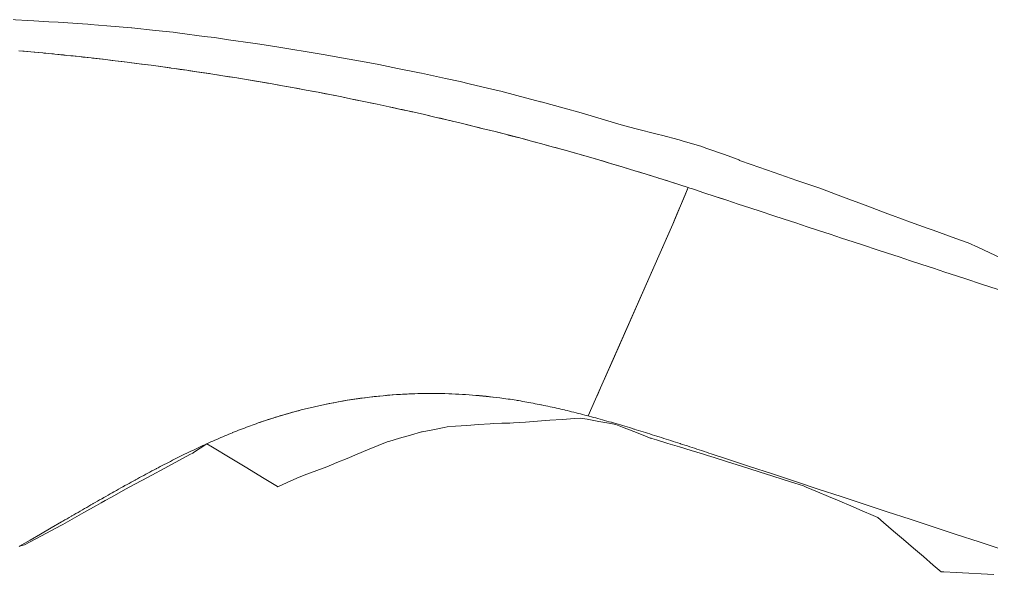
# Model space of a CAD drawing. Header units: inches. Extents: x 704148 to 723432, y 7075344 to 7101810.
# Drawn here: x 711784.7 to 711905.3, y 7095212.5 to 7095281.5 of the extents above; entities that cross this region are included whole.
import ezdxf

# ---------------------------------------------------------------- set-up
doc = ezdxf.new("R2010")
doc.units = ezdxf.units.IN
doc.header["$MEASUREMENT"] = 0
doc.layers.add('gisdb.gisadmin', color=7, linetype='Continuous', lineweight=9, true_color=0xccf5fc)

msp = doc.modelspace()

# ---------------------------------------------------------------- linework, layer by layer
at = {"layer": 'gisdb.gisadmin'}
for points in [[(711783.4133, 7095281.4509), (711786.4395, 7095281.2793), (711788.2987, 7095281.1739), (711789.4683, 7095281.0981), (711792.4959, 7095280.9015), (711793.1365, 7095280.8599), (711793.4487, 7095280.8365), (711795.5227, 7095280.6701), (711798.5493, 7095280.4271), (711798.5959, 7095280.4233), (711801.5661, 7095280.0919), (711803.7269, 7095279.8507), (711804.5819, 7095279.7403), (711807.5925, 7095279.3517), (711808.8483, 7095279.1895), (711810.6017, 7095278.9381), (711813.6067, 7095278.5073), (711813.9611, 7095278.4565), (711816.6089, 7095278.0375), (711819.0637, 7095277.6489), (711819.6071, 7095277.5569), (711822.6037, 7095277.0493), (711824.1587, 7095276.7859), (711825.5945, 7095276.5185), (711828.5827, 7095275.9615), (711829.2397, 7095275.8391), (711831.5641, 7095275.3741), (711834.3087, 7095274.8249), (711834.5443, 7095274.7737), (711837.5151, 7095274.1291), (711839.3615, 7095273.7283), (711840.4813, 7095273.4647), (711843.4413, 7095272.7679), (711844.3949, 7095272.5435), (711846.3863, 7095272.0157), (711849.3261, 7095271.2367), (711849.3933, 7095271.2189), (711852.2599, 7095270.4443), (711854.3849, 7095269.8699), (711855.1889, 7095269.6245), (711858.0953, 7095268.7369), (711859.3305, 7095268.3597), (711861.0281, 7095267.9283), (711863.9775, 7095267.1787), (711864.3481, 7095267.0845), (711866.5195, 7095266.5071), (711866.9187, 7095266.3871), (711869.3259, 7095265.6639), (711869.8213, 7095265.4883), (711872.1469, 7095264.6649), (711874.0653, 7095263.9673), (711873.9145, 7095263.9793), (711874.0203, 7095263.9397), (711875.4707, 7095263.4305), (711878.3019, 7095262.4365), (711881.1331, 7095261.4425), (711881.2349, 7095261.4067), (711883.6237, 7095260.6369), (711883.9819, 7095260.5023), (711886.7931, 7095259.4471), (711889.6039, 7095258.3919), (711892.4151, 7095257.3367), (711892.9853, 7095257.1225), (711892.9937, 7095257.1195), (711895.2331, 7095256.3031), (711897.2835, 7095255.5557), (711898.0539, 7095255.2775), (711900.8769, 7095254.2583), (711902.3989, 7095253.7089), (711903.6643, 7095253.1317), (711906.4105, 7095251.8795)], [(711906.6321, 7095247.7545), (711905.2073, 7095248.2233), (711903.7825, 7095248.6923), (711902.3577, 7095249.1611), (711900.9329, 7095249.6299), (711899.5081, 7095250.0989), (711898.0831, 7095250.5677), (711896.6583, 7095251.0367), (711895.2335, 7095251.5055), (711893.8087, 7095251.9743), (711892.3839, 7095252.4433), (711890.9591, 7095252.9121), (711889.5341, 7095253.3809), (711888.1093, 7095253.8499), (711886.6845, 7095254.3187), (711885.2597, 7095254.7875), (711883.8349, 7095255.2565), (711882.4101, 7095255.7253), (711880.9851, 7095256.1943), (711879.5603, 7095256.6631), (711878.1355, 7095257.1319), (711876.7107, 7095257.6009), (711875.2859, 7095258.0697), (711873.8611, 7095258.5385), (711872.4361, 7095259.0075), (711871.8172, 7095259.2111), (711871.6044, 7095259.2811), (711871.0113, 7095259.4763), (711869.5865, 7095259.9451), (711868.5571, 7095260.2839), (711868.1615, 7095260.4135), (711867.8607, 7095260.5119), (711867.6314, 7095260.5869), (711867.4064, 7095260.6602), (711866.7351, 7095260.8777), (711866.2545, 7095261.0329), (711865.3071, 7095261.3367), (711865.1014, 7095261.4023), (711863.9473, 7095261.7678), (711863.8771, 7095261.7899), (711862.7918, 7095262.1292), (711862.4453, 7095262.2369), (711861.6352, 7095262.487), (711861.0117, 7095262.6783), (711860.4774, 7095262.8412), (711859.5765, 7095263.1141), (711859.3186, 7095263.1917), (711858.1586, 7095263.5387), (711858.1395, 7095263.5443), (711856.9974, 7095263.8813), (711856.7007, 7095263.9681), (711855.8352, 7095264.2202), (711855.2601, 7095264.3865), (711854.6719, 7095264.5556), (711853.8179, 7095264.7993), (711853.5075, 7095264.8874), (711852.3743, 7095265.2065), (711852.3421, 7095265.2155), (711851.1755, 7095265.5393), (711850.9289, 7095265.6073), (711850.0079, 7095265.8595), (711849.4819, 7095266.0025), (711848.8393, 7095266.176), (711848.0333, 7095266.3919), (711847.6697, 7095266.4887), (711846.5833, 7095266.7759), (711846.4992, 7095266.7979), (711845.3275, 7095267.103), (711845.1317, 7095267.1537), (711844.1548, 7095267.4041), (711843.6785, 7095267.5253), (711842.9813, 7095267.7016), (711842.2239, 7095267.8915), (711841.8067, 7095267.9954), (711840.7679, 7095268.2521), (711840.6314, 7095268.2856), (711839.455, 7095268.5717), (711839.3103, 7095268.6067), (711838.7585, 7095268.7388), (711838.3644, 7095268.8329), (711838.1006, 7095268.896), (711837.8513, 7095268.9551), (711836.9154, 7095269.1754), (711836.3909, 7095269.2977), (711835.7293, 7095269.4511), (711834.9293, 7095269.6349), (711834.5423, 7095269.7231), (711833.4665, 7095269.9663), (711833.3546, 7095269.9912), (711832.1659, 7095270.2552), (711832.0021, 7095270.2911), (711830.9762, 7095270.5152), (711830.5365, 7095270.6103), (711829.7858, 7095270.7715), (711829.0695, 7095270.9239), (711828.5945, 7095271.024), (711827.6015, 7095271.2317), (711827.4026, 7095271.2728), (711826.2097, 7095271.5176), (711826.1321, 7095271.5333), (711825.016, 7095271.7581), (711824.6615, 7095271.8287), (711823.8216, 7095271.9949), (711823.1897, 7095272.1187), (711822.6264, 7095272.228), (711821.7169, 7095272.4029), (711821.4305, 7095272.4574), (711820.2429, 7095272.6811), (711820.2338, 7095272.6828), (711819.0364, 7095272.9039), (711818.7679, 7095272.9529), (711817.8382, 7095273.1211), (711817.2917, 7095273.2189), (711816.6394, 7095273.3347), (711815.8143, 7095273.4795), (711815.44, 7095273.5445), (711814.3361, 7095273.7341), (711814.2398, 7095273.7504), (711813.0389, 7095273.9522), (711812.8569, 7095273.9823), (711811.8373, 7095274.1499), (711811.3765, 7095274.2247), (711810.6352, 7095274.3438), (711809.8953, 7095274.4613), (711809.4324, 7095274.534), (711808.4131, 7095274.6921), (711808.2291, 7095274.7203), (711807.0251, 7095274.9026), (711806.9301, 7095274.9167), (711805.8205, 7095275.0807), (711805.4461, 7095275.1353), (711804.6153, 7095275.2551), (711803.9613, 7095275.3481), (711803.4719, 7095275.4172), (711803.4097, 7095275.4259), (711802.4757, 7095275.5551), (711802.2034, 7095275.5923), (711800.9967, 7095275.7552), (711800.9891, 7095275.7561), (711799.7893, 7095275.9136), (711799.5019, 7095275.9507), (711798.5815, 7095276.0682), (711798.0137, 7095276.1395), (711797.3731, 7095276.219), (711796.5251, 7095276.3225), (711796.1644, 7095276.366), (711795.0355, 7095276.4999), (711794.9551, 7095276.5092), (711793.7454, 7095276.6482), (711793.5453, 7095276.6707), (711792.5352, 7095276.783), (711792.0543, 7095276.8355), (711791.3246, 7095276.9141), (711790.5629, 7095276.9947), (711790.1135, 7095277.0414), (711789.0707, 7095277.1479), (711788.9021, 7095277.1648), (711787.6903, 7095277.2842), (711787.5779, 7095277.2951), (711786.478, 7095277.3993), (711786.0845, 7095277.4359), (711785.2654, 7095277.5106), (711784.5907, 7095277.5709)], [(711906.5913, 7095215.6589), (711903.7417, 7095216.5967), (711900.8921, 7095217.5345), (711898.0423, 7095218.4723), (711895.1927, 7095219.4099), (711892.3431, 7095220.3477), (711889.4933, 7095221.2855), (711886.6437, 7095222.2231), (711883.7939, 7095223.1609), (711880.9443, 7095224.0987), (711878.0947, 7095225.0365), (711875.2449, 7095225.9741), (711872.3953, 7095226.9119), (711870.5125, 7095227.5315), (711870.2131, 7095227.6301), (711869.9139, 7095227.7285), (711869.6155, 7095227.8267), (711869.5455, 7095227.8493), (711869.3175, 7095227.9247), (711869.0201, 7095228.0223), (711868.7235, 7095228.1197), (711868.4273, 7095228.2169), (711868.1315, 7095228.3139), (711867.8365, 7095228.4105), (711867.5419, 7095228.5067), (711867.2481, 7095228.6027), (711866.9545, 7095228.6985), (711866.6943, 7095228.7823), (711866.6617, 7095228.7937), (711866.3693, 7095228.8887), (711866.0775, 7095228.9833), (711865.7863, 7095229.0775), (711865.4955, 7095229.1713), (711865.2053, 7095229.2649), (711864.9157, 7095229.3579), (711864.6265, 7095229.4505), (711864.3379, 7095229.5427), (711864.0497, 7095229.6345), (711863.8383, 7095229.7007), (711863.7621, 7095229.7259), (711863.4751, 7095229.8167), (711863.1885, 7095229.9071), (711862.9023, 7095229.9969), (711862.6167, 7095230.0863), (711862.3315, 7095230.1751), (711862.0469, 7095230.2635), (711861.7629, 7095230.3513), (711861.4791, 7095230.4387), (711861.1961, 7095230.5255), (711860.9739, 7095230.5925), (711860.9133, 7095230.6117), (711860.6311, 7095230.6973), (711860.3495, 7095230.7823), (711860.0681, 7095230.8667), (711859.7873, 7095230.9507), (711859.5071, 7095231.0339), (711859.2273, 7095231.1165), (711858.9479, 7095231.1985), (711858.6689, 7095231.2799), (711858.3905, 7095231.3605), (711858.1125, 7095231.4407), (711858.0975, 7095231.4441), (711857.8349, 7095231.5201), (711857.5577, 7095231.5987), (711857.2811, 7095231.6767), (711857.0049, 7095231.7541), (711856.7293, 7095231.8307), (711856.4539, 7095231.9067), (711856.1791, 7095231.9817), (711855.9047, 7095232.0563), (711855.6307, 7095232.1299), (711855.3573, 7095232.2029), (711855.2349, 7095232.2353), (711856.1619, 7095234.3336), (711865.7487, 7095256.0347), (711867.6315, 7095260.5871), (711867.8607, 7095260.5119), (711868.1615, 7095260.4135), (711868.5571, 7095260.2839), (711869.5865, 7095259.9451), (711871.0113, 7095259.4763), (711872.4361, 7095259.0075), (711873.8611, 7095258.5385), (711875.2859, 7095258.0697), (711876.7107, 7095257.6009), (711878.1355, 7095257.1319), (711879.5603, 7095256.6631), (711880.9851, 7095256.1943), (711882.4101, 7095255.7253), (711883.8349, 7095255.2565), (711885.2597, 7095254.7875), (711886.6845, 7095254.3187), (711888.1093, 7095253.8499), (711889.5341, 7095253.3809), (711890.9591, 7095252.9121), (711892.3839, 7095252.4433), (711893.8087, 7095251.9743), (711895.2335, 7095251.5055), (711896.6583, 7095251.0367), (711898.0831, 7095250.5677), (711899.5081, 7095250.0989), (711900.9329, 7095249.6299), (711902.3577, 7095249.1611), (711903.7825, 7095248.6923), (711905.2073, 7095248.2233), (711906.6321, 7095247.7545)], [(711905.5661, 7095212.5435), (711904.0133, 7095212.6233), (711902.4605, 7095212.7031), (711900.9075, 7095212.7831), (711899.3547, 7095212.8629), (711899.0439, 7095212.8789), (711898.0587, 7095213.7231), (711896.8269, 7095214.7785), (711895.5951, 7095215.8337), (711894.3631, 7095216.8893), (711893.1313, 7095217.9445), (711891.8995, 7095218.9999), (711891.1801, 7095219.6163), (711890.6055, 7095219.8661), (711889.2239, 7095220.4669), (711887.8425, 7095221.0675), (711886.4609, 7095221.6681), (711886.1733, 7095221.7933), (711885.0731, 7095222.2495), (711883.6837, 7095222.8257), (711882.2941, 7095223.4021), (711881.9457, 7095223.5465), (711881.9373, 7095223.5491), (711880.8741, 7095223.8855), (711879.4439, 7095224.3379), (711878.0137, 7095224.7903), (711876.5835, 7095225.2427), (711875.1531, 7095225.6953), (711873.7229, 7095226.1477), (711872.4109, 7095226.5627), (711872.2929, 7095226.6007), (711870.8651, 7095227.0605), (711870.0231, 7095227.3317), (711869.4345, 7095227.5111), (711867.9997, 7095227.9485), (711866.5653, 7095228.3857), (711865.1317, 7095228.8227), (711863.6985, 7095229.2595), (711863.1449, 7095229.4283), (711863.0473, 7095229.4549), (711863.0353, 7095229.4581), (711863.0323, 7095229.4591), (711862.9857, 7095229.4717), (711862.9375, 7095229.4847), (711862.2807, 7095229.7437), (711860.8833, 7095230.2947), (711859.4847, 7095230.8461), (711858.6777, 7095231.1643), (711858.0499, 7095231.2781), (711856.5693, 7095231.5459), (711855.0921, 7095231.8131), (711854.2317, 7095231.9689), (711853.5787, 7095231.9209), (711852.0211, 7095231.8065), (711850.4789, 7095231.6931), (711848.9539, 7095231.5811), (711847.4469, 7095231.4703), (711845.9589, 7095231.3609), (711845.5211, 7095231.3287), (711844.5013, 7095231.3195), (711843.5405, 7095231.3109), (711843.0543, 7095231.2741), (711841.6149, 7095231.1655), (711840.1881, 7095231.0577), (711838.7669, 7095230.9505), (711837.7483, 7095230.8735), (711837.3569, 7095230.7967), (711835.9509, 7095230.5207), (711834.6351, 7095230.2621), (711834.5621, 7095230.2413), (711833.1909, 7095229.8471), (711831.8285, 7095229.4557), (711830.4861, 7095229.0699), (711830.2991, 7095229.0161), (711829.1653, 7095228.5465), (711827.8691, 7095228.0097), (711826.5897, 7095227.4797), (711825.3165, 7095226.9525), (711824.0637, 7095226.4337), (711823.3695, 7095226.1461), (711822.8105, 7095225.9341), (711821.5851, 7095225.4693), (711821.5669, 7095225.4625), (711820.3271, 7095225.0055), (711820.0051, 7095224.8869), (711819.1015, 7095224.4893), (711817.8925, 7095223.9571), (711816.7241, 7095223.4429), (711816.6699, 7095223.4757), (711814.8327, 7095224.5873), (711812.8751, 7095225.7719), (711810.8025, 7095227.0261), (711808.6191, 7095228.3473), (711807.9103, 7095228.7763), (711808.1585, 7095228.8885), (711808.3407, 7095228.9693), (711808.4067, 7095228.9999), (711808.6543, 7095229.1101), (711808.9019, 7095229.2195), (711809.1491, 7095229.3277), (711809.3963, 7095229.4351), (711809.6431, 7095229.5413), (711809.8897, 7095229.6467), (711810.1359, 7095229.7509), (711810.3821, 7095229.8541), (711810.6279, 7095229.9563), (711810.8735, 7095230.0573), (711811.0991, 7095230.1485), (711811.1189, 7095230.1573), (711811.3641, 7095230.2563), (711811.6089, 7095230.3543), (711811.8537, 7095230.4511), (711812.0981, 7095230.5469), (711812.3423, 7095230.6415), (711812.5863, 7095230.7349), (711812.8299, 7095230.8273), (711813.0733, 7095230.9185), (711813.3165, 7095231.0087), (711813.5595, 7095231.0977), (711813.8023, 7095231.1855), (711813.9007, 7095231.2203), (711814.0447, 7095231.2723), (711814.3003, 7095231.3625), (711816.7477, 7095232.1655), (711819.6347, 7095232.9803), (711822.5567, 7095233.6589), (711825.0802, 7095234.1338), (711826.0005, 7095234.2811), (711828.0883, 7095234.5652), (711828.9755, 7095234.6654), (711831.4661, 7095234.8799), (711831.9651, 7095234.9122), (711834.4629, 7095235.0129), (711837.4625, 7095235.0049), (711837.9492, 7095234.9913), (711840.4587, 7095234.8591), (711844.2555, 7095234.4769), (711844.5245, 7095234.4411), (711844.7795, 7095234.4061), (711845.0349, 7095234.3701), (711845.2911, 7095234.3331), (711845.5475, 7095234.2949), (711845.8047, 7095234.2557), (711846.0621, 7095234.2153), (711846.3201, 7095234.1739), (711846.4153, 7095234.1577), (711846.5785, 7095234.1317), (711846.8373, 7095234.0883), (711847.0967, 7095234.0439), (711847.3565, 7095233.9985), (711847.6169, 7095233.9521), (711847.8775, 7095233.9045), (711848.1387, 7095233.8561), (711848.4003, 7095233.8069), (711848.6623, 7095233.7565), (711848.9249, 7095233.7051), (711849.1879, 7095233.6529), (711849.3659, 7095233.6159), (711849.4513, 7095233.5995), (711849.7151, 7095233.5453), (711849.9793, 7095233.4903), (711850.2441, 7095233.4341), (711850.5093, 7095233.3771), (711850.7749, 7095233.3193), (711851.0409, 7095233.2605), (711851.3075, 7095233.2007), (711851.5743, 7095233.1401), (711851.8417, 7095233.0787), (711852.1095, 7095233.0163), (711852.2957, 7095232.9719), (711852.3777, 7095232.9531), (711852.6465, 7095232.8889), (711852.9155, 7095232.8241), (711853.1851, 7095232.7583), (711853.4551, 7095232.6917), (711853.7255, 7095232.6243), (711853.9963, 7095232.5561), (711854.2677, 7095232.4869), (711854.5395, 7095232.4171), (711854.8115, 7095232.3465), (711855.0843, 7095232.2751), (711855.2057, 7095232.2427), (711855.2349, 7095232.2353), (711855.3573, 7095232.2029), (711855.6307, 7095232.1299), (711855.9047, 7095232.0563), (711856.1791, 7095231.9817), (711856.4539, 7095231.9067), (711856.7293, 7095231.8307), (711857.0049, 7095231.7541), (711857.2811, 7095231.6767), (711857.5577, 7095231.5987), (711857.8349, 7095231.5201), (711858.0975, 7095231.4441), (711858.1125, 7095231.4407), (711858.3905, 7095231.3605), (711858.6689, 7095231.2799), (711858.9479, 7095231.1985), (711859.2273, 7095231.1165), (711859.5071, 7095231.0339), (711859.7873, 7095230.9507), (711860.0681, 7095230.8667), (711860.3495, 7095230.7823), (711860.6311, 7095230.6973), (711860.9133, 7095230.6117), (711860.9739, 7095230.5925), (711861.1961, 7095230.5255), (711861.4791, 7095230.4387), (711861.7629, 7095230.3513), (711862.0469, 7095230.2635), (711862.3315, 7095230.1751), (711862.6167, 7095230.0863), (711862.9023, 7095229.9969), (711863.1885, 7095229.9071), (711863.4751, 7095229.8167), (711863.7621, 7095229.7259), (711863.8383, 7095229.7007), (711864.0497, 7095229.6345), (711864.3379, 7095229.5427), (711864.6265, 7095229.4505), (711864.9157, 7095229.3579), (711865.2053, 7095229.2649), (711865.4955, 7095229.1713), (711865.7863, 7095229.0775), (711866.0775, 7095228.9833), (711866.3693, 7095228.8887), (711866.6617, 7095228.7937), (711866.6943, 7095228.7823), (711866.9545, 7095228.6985), (711867.2481, 7095228.6027), (711867.5419, 7095228.5067), (711867.8365, 7095228.4105), (711868.1315, 7095228.3139), (711868.4273, 7095228.2169), (711868.7235, 7095228.1197), (711869.0201, 7095228.0223), (711869.3175, 7095227.9247), (711869.5455, 7095227.8493), (711869.6155, 7095227.8267), (711869.9139, 7095227.7285), (711870.2131, 7095227.6301), (711870.5125, 7095227.5315), (711872.3953, 7095226.9119), (711875.2449, 7095225.9741), (711878.0947, 7095225.0365), (711880.9443, 7095224.0987), (711883.7939, 7095223.1609), (711886.6437, 7095222.2231), (711889.4933, 7095221.2855), (711892.3431, 7095220.3477), (711895.1927, 7095219.4099), (711898.0423, 7095218.4723), (711900.8921, 7095217.5345), (711903.7417, 7095216.5967), (711906.5913, 7095215.6589)]]:
    msp.add_lwpolyline(points, dxfattribs=at)
msp.add_lwpolyline([(711784.5907, 7095277.5709), (711786.0845, 7095277.4359), (711787.5779, 7095277.2951), (711789.0707, 7095277.1479), (711790.5629, 7095276.9947), (711792.0543, 7095276.8355), (711793.5453, 7095276.6707), (711795.0355, 7095276.4999), (711796.5251, 7095276.3225), (711798.0137, 7095276.1395), (711799.5019, 7095275.9507), (711800.9891, 7095275.7561), (711802.4757, 7095275.5551), (711803.4719, 7095275.4172), (711803.9613, 7095275.3481), (711805.4461, 7095275.1353), (711806.9301, 7095274.9167), (711808.4131, 7095274.6921), (711809.8953, 7095274.4613), (711811.3765, 7095274.2247), (711812.8569, 7095273.9823), (711814.3361, 7095273.7341), (711815.8143, 7095273.4795), (711817.2917, 7095273.2189), (711818.7679, 7095272.9529), (711820.2429, 7095272.6811), (711821.7169, 7095272.4029), (711823.1897, 7095272.1187), (711824.6615, 7095271.8287), (711826.1321, 7095271.5333), (711827.6015, 7095271.2317), (711829.0695, 7095270.9239), (711830.5365, 7095270.6103), (711832.0021, 7095270.2911), (711833.4665, 7095269.9663), (711834.9293, 7095269.6349), (711836.3909, 7095269.2977), (711837.8513, 7095268.9551), (711839.3103, 7095268.6067), (711840.7679, 7095268.2521), (711842.2239, 7095267.8915), (711843.6785, 7095267.5253), (711845.1317, 7095267.1537), (711846.5833, 7095266.7759), (711848.0333, 7095266.3919), (711849.4819, 7095266.0025), (711850.9289, 7095265.6073), (711852.3743, 7095265.2065), (711853.8179, 7095264.7993), (711855.2601, 7095264.3865), (711856.7007, 7095263.9681), (711858.1395, 7095263.5443), (711859.5765, 7095263.1141), (711861.0117, 7095262.6783), (711862.4453, 7095262.2369), (711863.8771, 7095261.7899), (711865.3071, 7095261.3367), (711866.7351, 7095260.8777), (711867.6314, 7095260.5869), (711867.0564, 7095259.1968), (711866.2898, 7095257.3432), (711866.0023, 7095256.648), (711865.7487, 7095256.0347), (711865.0949, 7095254.5548), (711858.9554, 7095240.6572), (711858.1623, 7095238.8619), (711856.7687, 7095235.7072), (711856.462, 7095235.0129), (711856.1619, 7095234.3336), (711855.2349, 7095232.2353), (711855.2057, 7095232.2427), (711855.0843, 7095232.2751), (711854.8115, 7095232.3465), (711854.5395, 7095232.4171), (711854.2677, 7095232.4869), (711853.9963, 7095232.5561), (711853.7255, 7095232.6243), (711853.4551, 7095232.6917), (711853.1851, 7095232.7583), (711852.9155, 7095232.8241), (711852.6465, 7095232.8889), (711852.3777, 7095232.9531), (711852.2957, 7095232.9719), (711852.1095, 7095233.0163), (711851.8417, 7095233.0787), (711851.5743, 7095233.1401), (711851.3075, 7095233.2007), (711851.0409, 7095233.2605), (711850.7749, 7095233.3193), (711850.5093, 7095233.3771), (711850.2441, 7095233.4341), (711849.9793, 7095233.4903), (711849.7151, 7095233.5453), (711849.4513, 7095233.5995), (711849.3659, 7095233.6159), (711849.1879, 7095233.6529), (711848.9249, 7095233.7051), (711848.6623, 7095233.7565), (711848.4003, 7095233.8069), (711848.1387, 7095233.8561), (711847.8775, 7095233.9045), (711847.6169, 7095233.9521), (711847.3565, 7095233.9985), (711847.0967, 7095234.0439), (711846.8373, 7095234.0883), (711846.5785, 7095234.1317), (711846.4153, 7095234.1577), (711846.3201, 7095234.1739), (711846.0621, 7095234.2153), (711845.8047, 7095234.2557), (711845.5475, 7095234.2949), (711845.2911, 7095234.3331), (711845.0349, 7095234.3701), (711844.7795, 7095234.4061), (711844.5245, 7095234.4411), (711844.2555, 7095234.4769, 0.02622402), (711837.4625, 7095235.0049, 0.01153862), (711834.4629, 7095235.0129, 0.01153916), (711831.4661, 7095234.8799, 0.03462939), (711822.5567, 7095233.6589, 0.01153922), (711819.6347, 7095232.9803, 0.01153929), (711816.7477, 7095232.1655, 0.00990788), (711814.3003, 7095231.3625), (711814.0447, 7095231.2723), (711813.9007, 7095231.2203), (711813.8023, 7095231.1855), (711813.5595, 7095231.0977), (711813.3165, 7095231.0087), (711813.0733, 7095230.9185), (711812.8299, 7095230.8273), (711812.5863, 7095230.7349), (711812.3423, 7095230.6415), (711812.0981, 7095230.5469), (711811.8537, 7095230.4511), (711811.6089, 7095230.3543), (711811.3641, 7095230.2563), (711811.1189, 7095230.1573), (711811.0991, 7095230.1485), (711810.8735, 7095230.0573), (711810.6279, 7095229.9563), (711810.3821, 7095229.8541), (711810.1359, 7095229.7509), (711809.8897, 7095229.6467), (711809.6431, 7095229.5413), (711809.3963, 7095229.4351), (711809.1491, 7095229.3277), (711808.9019, 7095229.2195), (711808.6543, 7095229.1101), (711808.4067, 7095228.9999), (711808.3407, 7095228.9693), (711808.1585, 7095228.8885), (711807.9103, 7095228.7763), (711807.6617, 7095228.6629), (711807.4131, 7095228.5487), (711807.1641, 7095228.4335), (711807.0201, 7095228.3657), (711806.9149, 7095228.3175), (711806.6653, 7095228.2005), (711806.4155, 7095228.0825), (711806.1655, 7095227.9635), (711805.9153, 7095227.8437), (711805.6651, 7095227.7223), (711805.4141, 7095227.6013), (711805.1631, 7095227.4789), (711804.9117, 7095227.3555), (711804.6601, 7095227.2313), (711804.4083, 7095227.1061), (711804.3187, 7095227.0611), (711804.1563, 7095226.9801), (711803.9039, 7095226.8533), (711803.6511, 7095226.7257), (711803.3983, 7095226.5973), (711803.1451, 7095226.4679), (711802.9805, 7095226.3833), (711802.8915, 7095226.3379), (711802.6379, 7095226.2069), (711802.3837, 7095226.0751), (711802.1293, 7095225.9427), (711801.8747, 7095225.8095), (711801.6501, 7095225.6907), (711801.6197, 7095225.6755), (711801.3645, 7095225.5407), (711801.1089, 7095225.4051), (711800.8529, 7095225.2689), (711800.5967, 7095225.1319), (711800.3401, 7095224.9941), (711800.3261, 7095224.9855), (711800.0833, 7095224.8557), (711799.8261, 7095224.7165), (711799.5685, 7095224.5767), (711799.3107, 7095224.4363), (711799.0525, 7095224.2951), (711799.0079, 7095224.2699), (711798.7939, 7095224.1531), (711798.5351, 7095224.0107), (711798.2759, 7095223.8675), (711798.0161, 7095223.7237), (711797.7561, 7095223.5793), (711797.6947, 7095223.5449), (711797.4959, 7095223.4343), (711797.2351, 7095223.2887), (711796.9739, 7095223.1425), (711796.7125, 7095222.9955), (711796.4507, 7095222.8481), (711796.3861, 7095222.8117), (711796.1883, 7095222.7003), (711795.9257, 7095222.5517), (711795.6625, 7095222.4027), (711795.3991, 7095222.2531), (711795.1351, 7095222.1029), (711795.0811, 7095222.0721), (711794.8707, 7095221.9523), (711794.6061, 7095221.8011), (711794.3409, 7095221.6495), (711794.0751, 7095221.4973), (711793.8091, 7095221.3447), (711793.7791, 7095221.3271), (711793.5425, 7095221.1917), (711793.2755, 7095221.0381), (711793.0081, 7095220.8841), (711792.7401, 7095220.7297), (711792.4795, 7095220.5783), (711792.4717, 7095220.5749), (711792.2029, 7095220.4197), (711791.9333, 7095220.2641), (711791.6635, 7095220.1079), (711791.3931, 7095219.9515), (711791.1805, 7095219.8283), (711791.1223, 7095219.7947), (711790.8509, 7095219.6377), (711790.5789, 7095219.4801), (711790.3063, 7095219.3221), (711790.0333, 7095219.1639), (711789.8823, 7095219.0765), (711788.5845, 7095218.3247), (711787.2865, 7095217.5727), (711785.9887, 7095216.8207), (711784.6907, 7095216.0687), (711784.6357, 7095216.0367)], format="xyb", dxfattribs=at)
msp.add_lwpolyline([(711785.2723, 7095216.2249), (711784.6985, 7095216.0555), (711784.6907, 7095216.0687), (711785.9887, 7095216.8207), (711787.2865, 7095217.5727), (711788.5845, 7095218.3247), (711789.8823, 7095219.0765), (711790.0333, 7095219.1639), (711790.3063, 7095219.3221), (711790.5789, 7095219.4801), (711790.8509, 7095219.6377), (711791.1223, 7095219.7947), (711791.1805, 7095219.8283), (711791.3931, 7095219.9515), (711791.6635, 7095220.1079), (711791.9333, 7095220.2641), (711792.2029, 7095220.4197), (711792.4717, 7095220.5749), (711792.4795, 7095220.5783), (711792.7401, 7095220.7297), (711793.0081, 7095220.8841), (711793.2755, 7095221.0381), (711793.5425, 7095221.1917), (711793.7791, 7095221.3271), (711793.8091, 7095221.3447), (711794.0751, 7095221.4973), (711794.3409, 7095221.6495), (711794.6061, 7095221.8011), (711794.8707, 7095221.9523), (711795.0811, 7095222.0721), (711795.1351, 7095222.1029), (711795.3991, 7095222.2531), (711795.6625, 7095222.4027), (711795.9257, 7095222.5517), (711796.1883, 7095222.7003), (711796.3861, 7095222.8117), (711796.4507, 7095222.8481), (711796.7125, 7095222.9955), (711796.9739, 7095223.1425), (711797.2351, 7095223.2887), (711797.4959, 7095223.4343), (711797.6947, 7095223.5449), (711797.7561, 7095223.5793), (711798.0161, 7095223.7237), (711798.2759, 7095223.8675), (711798.5351, 7095224.0107), (711798.7939, 7095224.1531), (711799.0079, 7095224.2699), (711799.0525, 7095224.2951), (711799.3107, 7095224.4363), (711799.5685, 7095224.5767), (711799.8261, 7095224.7165), (711800.0833, 7095224.8557), (711800.3261, 7095224.9855), (711800.3401, 7095224.9941), (711800.5967, 7095225.1319), (711800.8529, 7095225.2689), (711801.1089, 7095225.4051), (711801.3645, 7095225.5407), (711801.6197, 7095225.6755), (711801.6501, 7095225.6907), (711801.8747, 7095225.8095), (711802.1293, 7095225.9427), (711802.3837, 7095226.0751), (711802.6379, 7095226.2069), (711802.8915, 7095226.3379), (711802.9805, 7095226.3833), (711803.1451, 7095226.4679), (711803.3983, 7095226.5973), (711803.6511, 7095226.7257), (711803.9039, 7095226.8533), (711804.1563, 7095226.9801), (711804.3187, 7095227.0611), (711804.4083, 7095227.1061), (711804.6601, 7095227.2313), (711804.9117, 7095227.3555), (711805.1631, 7095227.4789), (711805.4141, 7095227.6013), (711805.6651, 7095227.7223), (711805.9153, 7095227.8437), (711806.1655, 7095227.9635), (711806.4155, 7095228.0825), (711806.6653, 7095228.2005), (711806.9149, 7095228.3175), (711807.0201, 7095228.3657), (711807.1641, 7095228.4335), (711807.4131, 7095228.5487), (711807.6617, 7095228.6629), (711807.9103, 7095228.7763), (711806.2695, 7095227.6809), (711806.1613, 7095227.6227), (711805.8057, 7095227.4309), (711803.1721, 7095226.0103), (711800.5389, 7095224.5899), (711798.2879, 7095223.3755), (711797.9059, 7095223.1651), (711796.0981, 7095222.1683), (711795.2831, 7095221.7173), (711794.8203, 7095221.4613), (711794.5063, 7095221.2873), (711794.2309, 7095221.1345), (711792.6675, 7095220.2521), (711790.0555, 7095218.7775), (711789.8131, 7095218.6407), (711787.4089, 7095217.3617)], close=True, dxfattribs=at)

doc.saveas('drawing.dxf')
